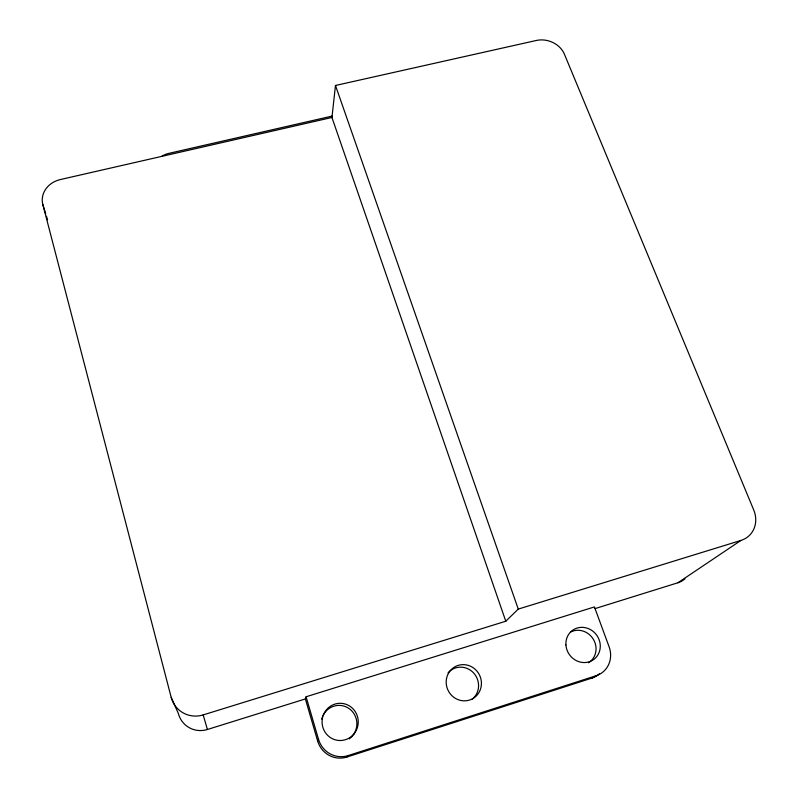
<?xml version="1.0" encoding="UTF-8"?>
<svg xmlns="http://www.w3.org/2000/svg" width="798" height="798" viewBox="0 0 798 798"><rect width="100%" height="100%" fill="white"/><g stroke="black" fill="none" stroke-linecap="round" stroke-linejoin="round"><path stroke-width="1.2" d="M331.938 117.476L60.339 179.56A23.332 20.369 -6.9 0 0 42.813 204.448L171.171 697.282A26.683 25.706 -53.6 0 0 203.191 714.908L505.782 621.233L331.938 117.476L335.479 85.476L536.346 40.469A22.274 18.693 18.1 0 1 564.405 54.194L753.741 510.012A25.865 23.002 44.2 0 1 740.903 540.446L677.931 582.759L595.059 608.605M305.375 698.938L306.093 696.774L594.44 606.929L609.113 646.829A23.601 21.915 55.3 0 1 596.206 675.697L591.986 678.071L346.931 757.023A24.12 23.351 -88.9 0 1 317.644 740.983L305.375 698.938L207.41 729.492A24.269 23.351 -56.9 0 1 178.353 713.472L171.171 697.282M317.644 740.983L318.522 739.327L306.093 696.774M346.931 757.023L348.187 755.566L596.206 675.697M505.782 621.233L518.271 609.093L740.903 540.446M332.088 116.089L168.797 153.386A20.808 18.234 -0.6 0 0 161.515 156.478M335.479 85.476L518.271 609.093M42.813 204.448L45.725 213.884M46.454 216.248L47.541 219.789M203.191 714.908L207.41 729.492M348.187 755.566A24.419 23.651 -89.2 0 1 318.522 739.327M684.943 578.789A22.544 20.439 46.8 0 1 677.931 582.759M570.6 632.016A17.815 16.578 54.8 0 1 593.493 639.507A17.815 16.578 54.8 0 1 588.525 662.759M599.348 673.821A23.322 21.676 55.6 0 1 591.986 678.071M322.951 715.766A18.394 17.865 -89.1 0 1 350.641 709.791A18.394 17.865 -89.1 0 1 349.175 738.898M321.734 719.158A18.394 17.865 -89.1 0 1 322.472 716.863M448.037 672.854A18.035 17.267 64.6 0 1 473.793 673.163A18.035 17.267 64.6 0 1 471.917 699.487M446.481 678.789A18.254 17.476 64 0 0 469.663 700.016A18.254 17.476 64 0 0 475.279 669.402A18.254 17.476 64 0 0 446.481 678.789M565.922 644.954A18.035 16.768 54.5 0 0 592.695 660.205A18.035 16.768 54.5 0 0 590.64 629.692A18.035 16.768 54.5 0 0 565.922 644.954M353.903 734.01A18.623 18.085 -89.5 0 0 343.479 703.597A18.623 18.085 -89.5 0 0 323.11 728.105A18.623 18.085 -89.5 0 0 353.903 734.01"/></g></svg>
